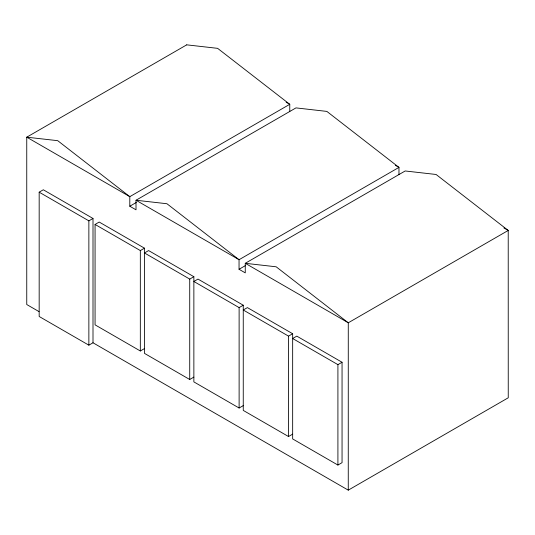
<?xml version="1.0" encoding="UTF-8"?>
<svg xmlns="http://www.w3.org/2000/svg" width="535" height="535" viewBox="0 0 535 535"><rect width="100%" height="100%" fill="white"/><g stroke="black" fill="none" stroke-linecap="round" stroke-linejoin="round"><path stroke-width="0.8" d="M398.976 174.637L398.97 167.388L326.852 111.407L295.975 107.889L136.01 200.244L136.01 209.814L129.798 206.229L129.804 196.659L57.706 140.672L26.75 137.181L26.75 304.529L38.995 311.597M93.003 342.781L93.003 218.467L43.315 189.778L39.175 192.172L39.175 316.486L88.863 345.175L93.003 342.781L348.265 490.154L508.25 397.786L508.223 230.445L436.085 174.477L405.182 170.973L245.264 263.3L245.257 272.87L239.045 269.286L239.051 259.716L166.94 203.735L136.01 200.244L239.051 259.716L398.97 167.388L395.365 165.308M348.265 490.154L348.278 322.792L276.174 266.798L245.264 263.3L348.278 322.792L508.223 230.445L503.903 227.95M39.175 192.172L88.863 220.855L93.003 218.467M144.47 348.586L140.331 350.98L95.069 324.852L95.069 224.446L99.216 222.052L144.47 248.18L144.47 353.367L189.724 379.496L193.864 377.108M129.798 206.229L136.311 202.464M95.069 224.446L140.331 250.574L144.47 248.18M193.864 276.702L148.61 250.574L144.47 252.961L189.724 279.089L193.864 276.702L193.864 381.89L239.118 408.018L243.258 405.624M239.045 269.286L245.558 265.52M243.258 305.217L198.003 279.089L193.864 281.477L239.118 307.605L243.258 305.217L243.258 410.405L288.519 436.533L292.658 434.146M292.658 333.733L247.404 307.605L243.258 309.999L288.519 336.127L292.658 333.733L292.658 438.927L337.913 465.055L342.052 462.661L342.052 362.255L296.798 336.127L292.658 338.515L337.913 364.643L342.052 362.255M286.165 102.225L289.763 104.305L289.763 111.481M337.913 364.643L337.913 465.055M288.519 336.127L288.519 436.533M239.118 307.605L239.118 408.018M189.724 279.089L189.724 379.496M140.331 250.574L140.331 350.98M88.863 220.855L88.863 345.175M186.715 44.846L26.75 137.181L129.804 196.659L289.763 104.305L217.618 48.344L186.715 44.846"/></g></svg>
